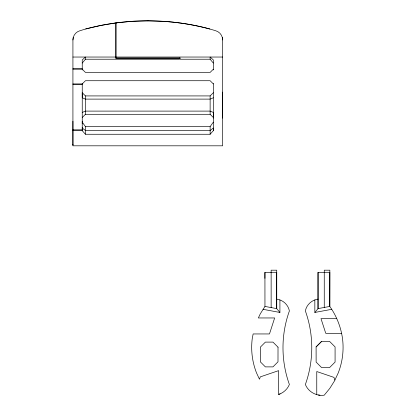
<?xml version="1.0" encoding="UTF-8"?>
<svg xmlns="http://www.w3.org/2000/svg" width="416" height="416" viewBox="0 0 416 416"><rect width="100%" height="100%" fill="white"/><g stroke="black" fill="none" stroke-linecap="round" stroke-linejoin="round"><path stroke-width="0.62" d="M72.925 121.254L72.925 145.054L72.925 144.508M82.243 121.254L82.243 129.844L72.925 129.844M82.243 122.148L85.441 126.61L85.441 134.264L210.132 134.264L213.33 130.671L213.33 127.998L210.132 130.525L85.441 130.525L82.243 127.998M213.33 97.791L210.132 99.112L85.441 99.112L82.243 97.791L82.243 92.721L85.441 95.919L85.441 114.301L82.243 117.499M213.33 118.139L213.33 112.424L210.132 111.103L85.441 111.103L82.243 112.429M222.643 118.139L222.643 92.082M222.321 37.471L222.648 39.967L222.648 145.813L72.925 145.813L72.925 39.967L73.252 37.471M271.138 272.397L264.93 272.402L264.956 306.426L260.276 313.856L258.357 317.959L274.654 317.959L269.474 333.949L253.131 333.949L252.231 338.692A69.711 69.711 0 0 0 256.563 373.006L259.475 379.231L260.307 376.88L278.632 370.64L278.632 394.441C283.436 392.891 287.472 389.173 289.385 384.498A108.909 108.909 0 0 1 289.385 310.96C288.304 304.798 282.89 299.879 276.723 299.135M210.132 134.264L210.132 126.61L213.33 122.148M82.243 63.066L85.441 59.223L85.441 57.039L82.243 59.946L82.243 69.93M314.839 299.946L314.839 312.452L318.037 308.61L318.032 272.392L324.256 272.397M213.33 69.212L210.132 72.41L85.441 72.41L82.243 69.212L72.925 69.212M85.441 95.919L210.132 95.919L213.33 92.721M316.098 346.913L321.547 341.468L329.644 341.468L335.083 346.913L335.078 362.076L329.644 367.526L321.537 367.526L316.129 362.076L316.098 346.913L321.547 341.468M278.632 394.441L280.114 393.895M116.485 22.844L101.005 25.407L85.722 28.969L80.033 30.701A9.594 9.594 0 0 0 72.925 39.967M318.037 299.135C311.865 299.879 306.452 304.798 305.37 310.96A108.909 108.909 0 0 1 305.37 384.498C308.272 391.846 316.451 396.318 324.225 395.2L329.8 388.378L334.485 380.942L338.198 373.006A69.711 69.711 0 0 0 342.529 338.692C340.948 327.096 336.549 315.983 329.8 306.426L329.831 272.298L324.256 272.293M314.839 312.452L331.635 309.332M116.485 22.854L132.101 21.31L147.95 20.8M222.648 39.957A9.594 9.594 0 0 0 215.535 30.69C188.599 22.526 160.17 19.661 132.101 21.315A239.793 239.793 0 0 0 85.722 28.959M72.925 57.039L115.492 57.039M116.132 57.039L222.648 57.039M180.076 58.063L116.132 58.063L116.132 22.906M179.436 58.183L115.492 58.183L115.492 23.01M85.441 59.223L179.436 59.223L179.436 57.923M213.33 63.066L210.132 59.223L180.076 59.223L180.076 57.949M72.925 68.572L82.243 68.572M72.925 83.923L82.243 83.923L85.441 80.725L210.132 80.725L213.33 83.923M72.925 84.562L82.243 84.562M85.441 114.301L210.132 114.301L213.33 117.499M85.441 126.61L210.132 126.61M72.925 130.671L82.243 130.671L85.441 134.264M271.138 272.293L276.723 272.288L276.723 308.61L279.916 312.452L279.916 299.946M336.7 318.599L320.986 318.599L325.749 333.31L341.505 333.31M147.784 20.8L163.467 21.31A239.793 239.793 0 0 1 209.851 28.959M319.961 395.2L318.375 395.039M264.956 306.426L276.723 308.61L276.723 270.187L271.138 270.187L271.138 307.57M263.125 309.332L279.916 312.452M334.901 380.058L333.954 377.385L316.763 371.535L316.763 394.638M324.256 307.45L324.256 270.187L329.841 270.187L329.8 306.426L318.037 308.61L318.032 272.392M264.93 272.402L264.93 278.356M213.33 69.93L213.33 59.946L210.132 57.039L210.132 59.223M213.33 83.392L213.33 130.671M210.132 95.919L210.132 114.301M82.243 83.283L82.243 123.62M82.243 127.494L82.243 130.671M278.018 347.178L277.992 361.811L272.953 366.886L265.377 366.886L260.317 361.811L260.317 347.178L265.377 342.108L272.948 342.108L278.018 347.178"/></g></svg>
